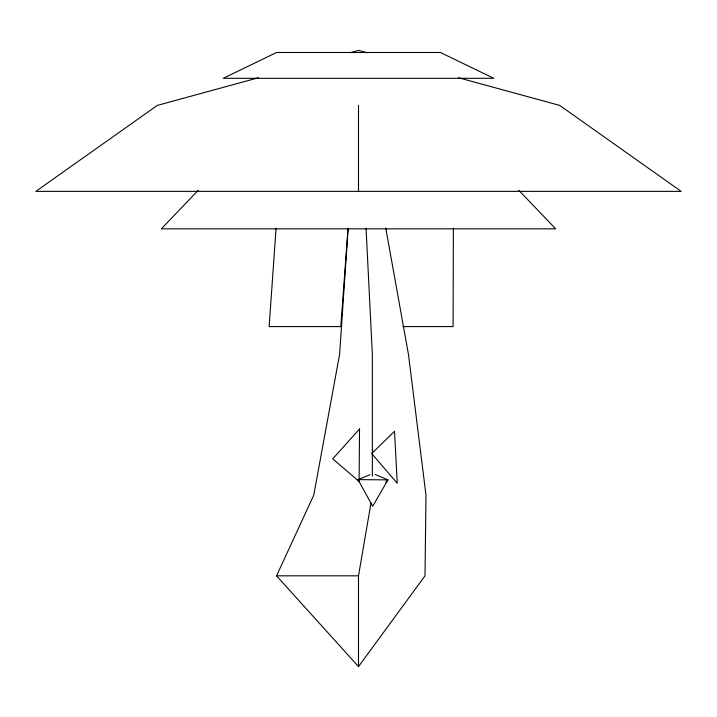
<?xml version="1.0" encoding="UTF-8"?>
<svg xmlns="http://www.w3.org/2000/svg" width="717" height="717" viewBox="0 0 717 717"><rect width="100%" height="100%" fill="white"/><g stroke="black" fill="none" stroke-linecap="round" stroke-linejoin="round"><path stroke-width="1.08" d="M358.5 191.367L358.5 105.408M372.356 476.16L372.356 354.467L366.064 228.221M453.377 228.078L453.081 326.593L402.82 326.593M348.166 228.221L339.589 354.467L313.759 495.142L276.547 575.823L358.5 666.604L425.011 575.823L425.979 495.142L408.475 354.467L385.755 228.024M276.054 228.329L269.144 326.593L340.826 326.593L348.005 228.508M358.5 666.604L358.5 575.823L371.039 502.769M385.773 482.353L387.924 479.897L374.991 474.349M198.206 190.31L161.343 228.84L555.657 228.84L518.794 190.31M369.999 474.717L357.971 479.628L372.706 506.256L387.924 479.897L357.971 479.628L359.369 481.286M258.434 77.759L157.292 105.408L35.85 191.367L681.15 191.367L559.708 105.408L458.566 77.759M349.896 52.753L358.5 50.396L367.104 52.753M276.547 575.823L358.5 575.823M359.531 429.008L359.109 481.448L332.724 458.862L359.531 429.008M394.52 431.293L371.693 453.565L397.254 483.303L394.52 431.293M276.583 52.484L223.229 78.305L493.771 78.305L440.417 52.484L276.583 52.484"/></g></svg>
